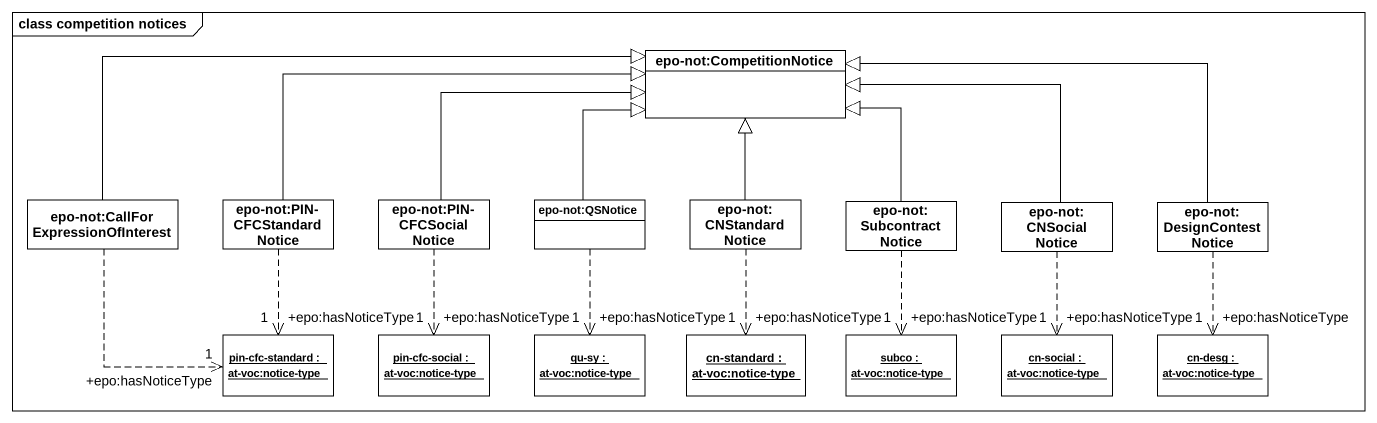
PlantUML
@startuml
mainframe class competition notices
hide circle
hide empty members
class "epo-not:CompetitionNotice" as epo_not_CompetitionNotice
class "epo-not:CallForExpressionOfInterest" as epo_not_CallForExpressionOfI
class "epo-not:PIN-CFCStandardNotice" as epo_not_PIN
class "epo-not:PIN-CFCSocialNotice" as epo_not_PIN_CFCSocialNotice
class "epo-not:QSNotice" as epo_not_QSNotice
class "epo-not:CNStandardNotice" as epo_not_CNStandardNotice
class "epo-not:SubcontractNotice" as epo_not_SubcontractNotice
class "epo-not:CNSocialNotice" as epo_not_CNSocialNotice
class "epo-not:DesignContestNotice" as epo_not_DesignContestNotice
object "pin-cfc-standard : at-voc:notice-type" as pin_cfc_standard
object "pin-cfc-social : at-voc:notice-type" as pin_cfc_social
object "qu-sy : at-voc:notice-type" as qu_sy
object "cn-standard : at-voc:notice-type" as cn_standard
object "subco : at-voc:notice-type" as subco
object "cn-social : at-voc:notice-type" as cn_social
object "cn-desg : at-voc:notice-type" as cn_desg
epo_not_CallForExpressionOfI -right-|> epo_not_CompetitionNotice
epo_not_CallForExpressionOfI ..> "+epo:hasNoticeType\n1" pin_cfc_standard
epo_not_PIN -right-|> epo_not_CompetitionNotice
epo_not_PIN ..> "+epo:hasNoticeType\n1" pin_cfc_standard
epo_not_PIN_CFCSocialNotice -right-|> epo_not_CompetitionNotice
epo_not_PIN_CFCSocialNotice ..> "+epo:hasNoticeType\n1" pin_cfc_social
epo_not_QSNotice -up-|> epo_not_CompetitionNotice
epo_not_QSNotice ..> "+epo:hasNoticeType\n1" qu_sy
epo_not_CNStandardNotice -up-|> epo_not_CompetitionNotice
epo_not_CNStandardNotice ..> "+epo:hasNoticeType\n1" cn_standard
epo_not_SubcontractNotice -up-|> epo_not_CompetitionNotice
epo_not_SubcontractNotice ..> "+epo:hasNoticeType\n1" subco
epo_not_CNSocialNotice -left-|> epo_not_CompetitionNotice
epo_not_CNSocialNotice ..> "+epo:hasNoticeType\n1" cn_social
epo_not_DesignContestNotice -left-|> epo_not_CompetitionNotice
epo_not_DesignContestNotice ..> "+epo:hasNoticeType\n1" cn_desg
@enduml
